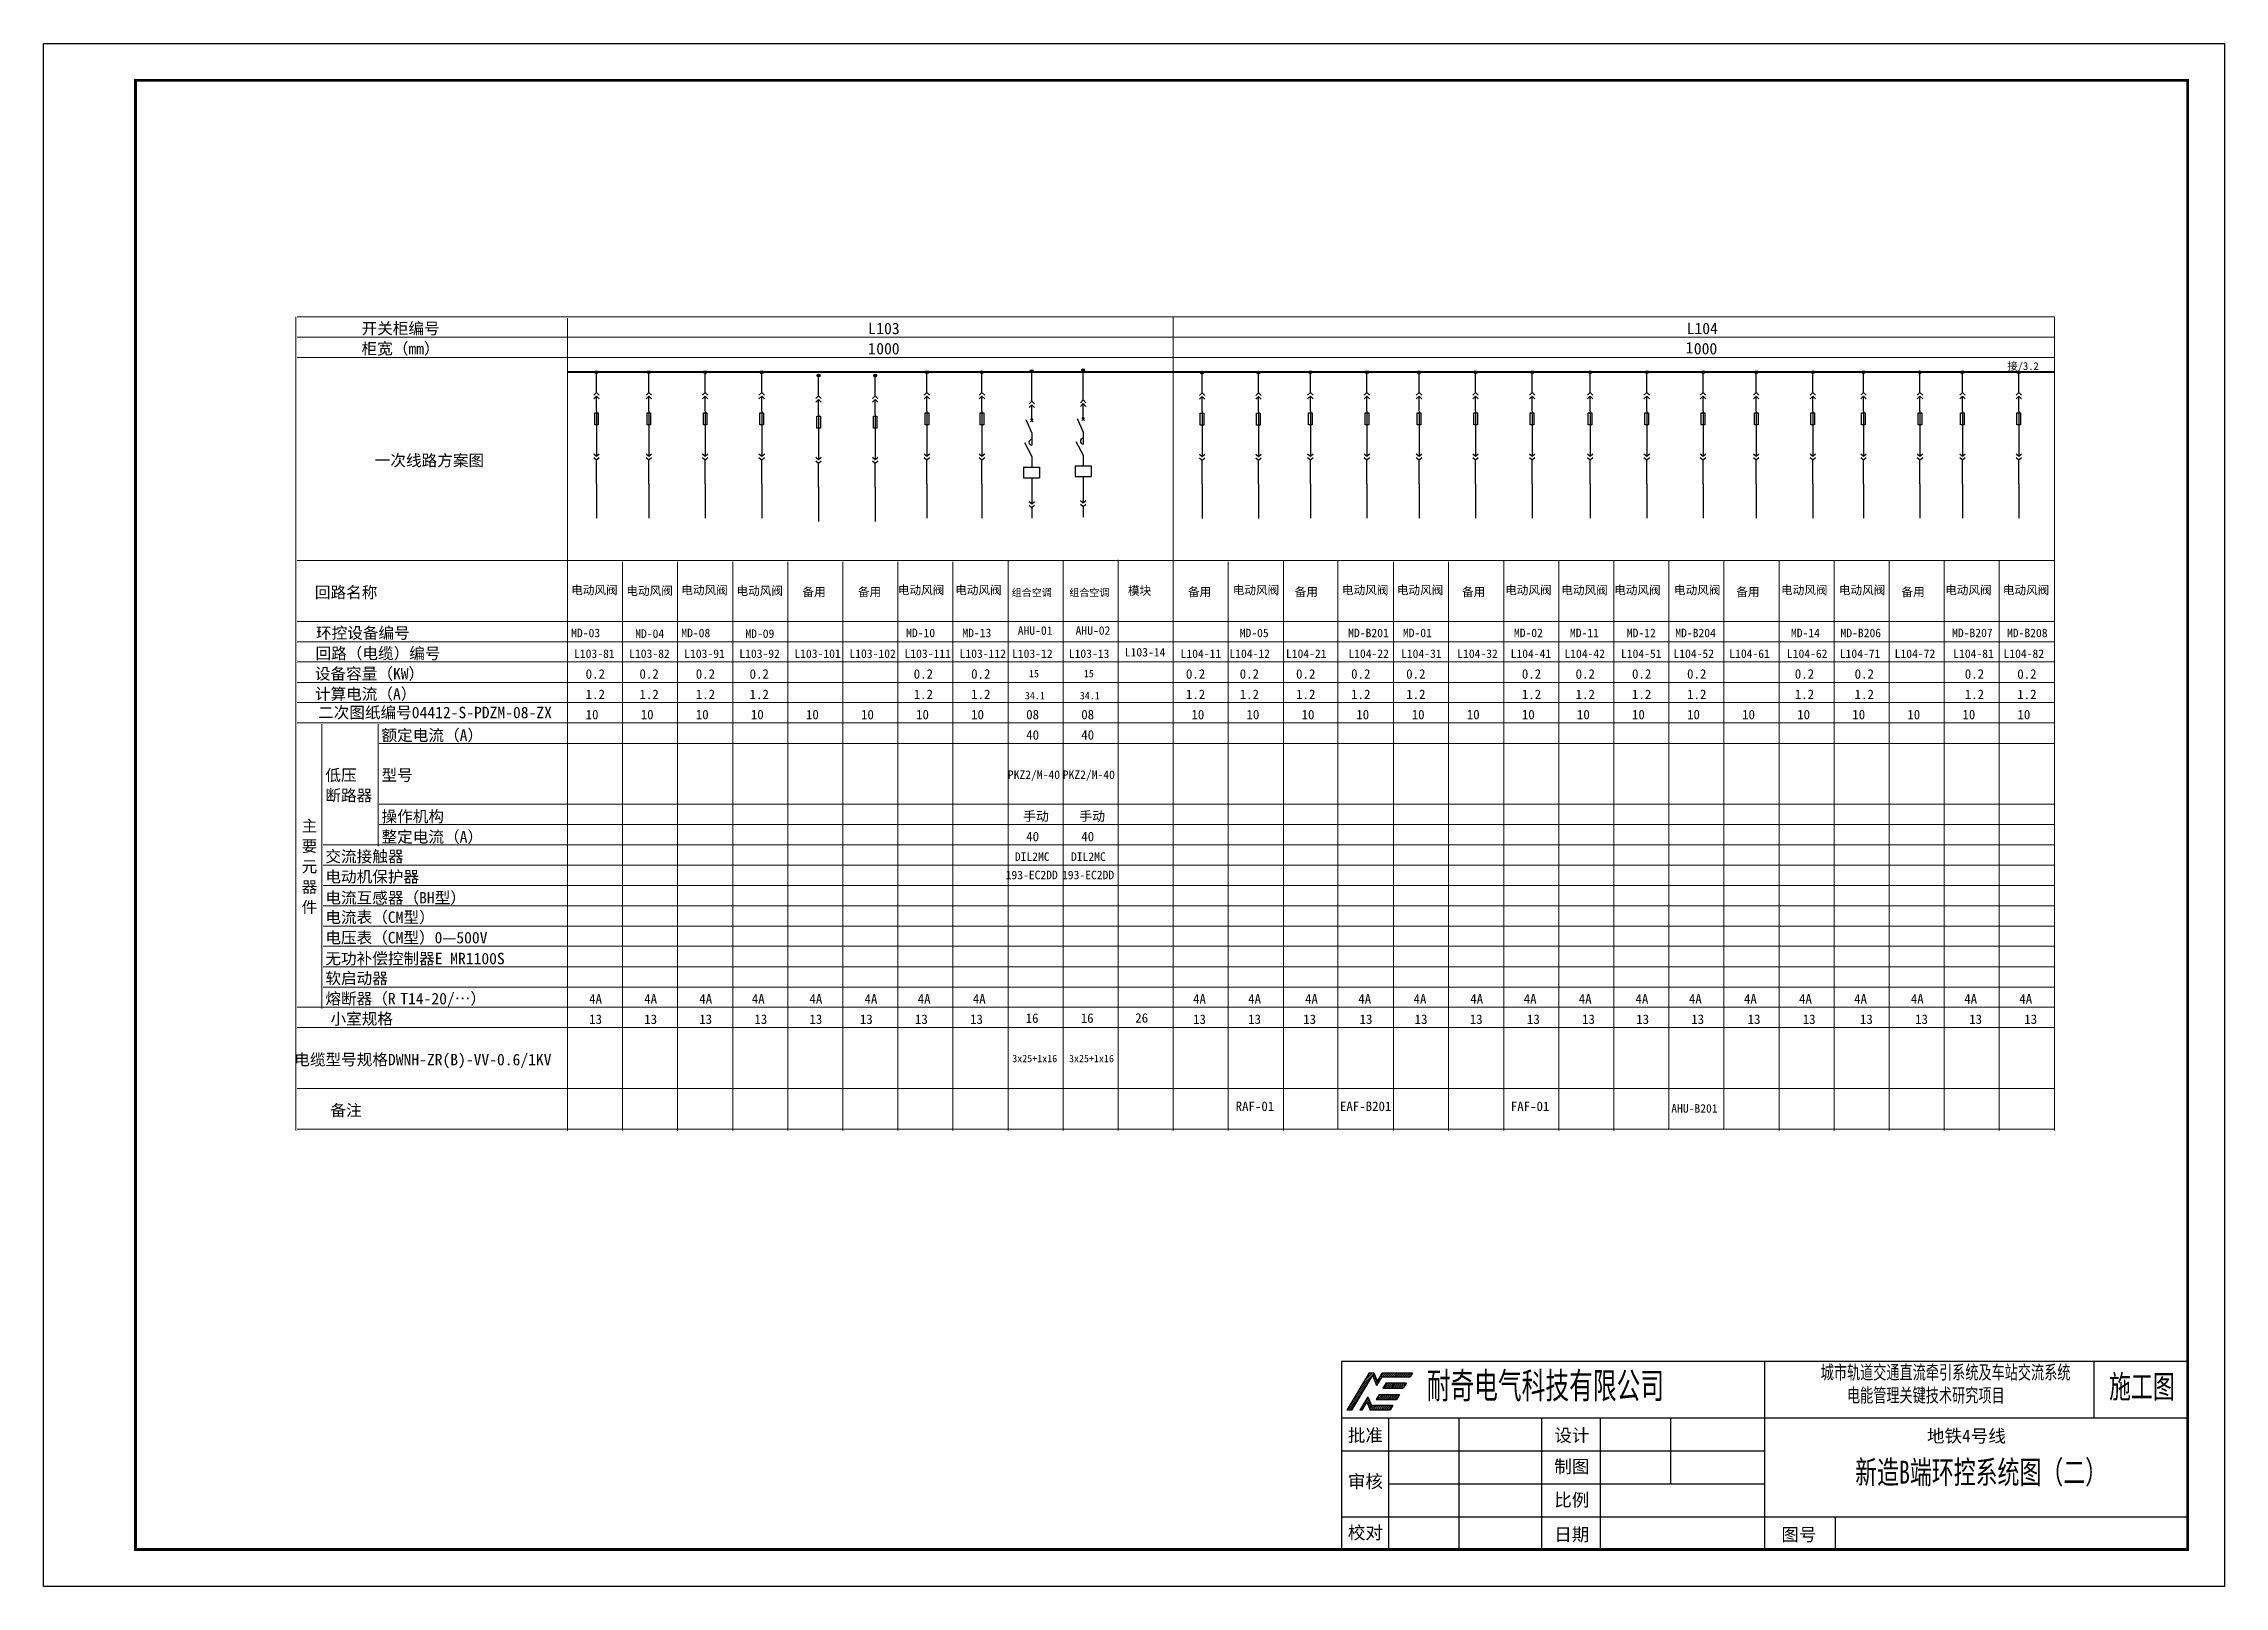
# Model space of a CAD drawing. Extents: x 816817 to 1100687, y -238072 to -224121.
# Drawn here: x 1088807 to 1100687, y -238072 to -229672 of the extents above; entities outside this region: 3.
import ezdxf
from ezdxf.enums import TextEntityAlignment as Align

# ---------------------------------------------------------------- set-up
doc = ezdxf.new("R2010")
doc.units = 0
doc.header["$LTSCALE"] = 100
doc.header["$MEASUREMENT"] = 0
doc.linetypes.add('AUSGEZOGEN', pattern=[0])
doc.linetypes.add('CONTINOUS', pattern=[2.5, 1.25, 0.25, 0.25, 0.25, 0.25, 0.25])
doc.layers.get('0').update_dxf_attribs({"color": 252, "linetype": 'CONTINUOUS'})
for name, color, linetype in [('SINGLELINE', 7, 'CONTINUOUS'), ('图框', 4, 'CONTINUOUS'), ('文字', 7, 'CONTINUOUS'), ('标注 @ 100', 7, 'CONTINUOUS')]:
    doc.layers.add(name, color=color, linetype=linetype)
doc.styles.add('CZ', font='romans.shx', dxfattribs={"width": 0.7, "bigfont": 'hztxt.shx'})
doc.styles.add('HT', font='simhei.ttf')
doc.styles.get("Standard").update_dxf_attribs({"font": 'COMPLEX', "width": 0.666667, "bigfont": 'DXT'})
doc.styles.add('WEN', font='', dxfattribs={"width": 0.7})
doc.styles.add('WMF-宋体1', font='')
doc.styles.get('WEN').set_extended_font_data('SimSun')
doc.styles.get('WMF-宋体1').set_extended_font_data('SimSun')
pattern_1 = [(45, (965297.757, -248823.082), (-26.60573, 26.60573), [])]

# ---------------------------------------------------------------- blocks, each defined once
blk = doc.blocks.new('图框')
at = {"layer": '图框'}
h = blk.add_hatch(dxfattribs=at)
h.set_pattern_fill('ANSI31', color=5, scale=11.850767)
h.set_pattern_definition(pattern_1)
h.paths.add_polyline_path([(1013864, -235026), (1013937, -234905), (1013353, -234905), (1013257, -234665), (1013039, -235026), (1013091, -235026), (1013227, -234800), (1013318, -235026)], flags=17)
h.paths.add_polyline_path([(1012684, -235026), (1012807, -235026), (1013380, -234075), (1013493, -234358), (1013636, -234122), (1014409, -234122), (1014474, -234014), (1013649, -234014), (1013511, -234242), (1013420, -234014), (1013294, -234014)])
h = blk.add_hatch(dxfattribs=at)
h.set_pattern_fill('ANSI31', color=256, scale=11.850767)
h.set_pattern_definition(pattern_1)
h.paths.add_polyline_path([(1014312, -234282), (1013758, -234282), (1013666, -234434), (1014220, -234434)])
h.paths.add_polyline_path([(1014121, -234599), (1013567, -234599), (1013483, -234738), (1014037, -234738)])
h = blk.add_hatch(dxfattribs=at)
h.set_pattern_fill('ANSI31', color=3, scale=11.850767)
h.set_pattern_definition(pattern_1)
h.paths.add_polyline_path([(1013758, -234282), (1013666, -234434), (1014220, -234434), (1014312, -234282)])
h.paths.add_polyline_path([(1013567, -234599), (1013483, -234738), (1014037, -234738), (1014121, -234599)])
for p, q in [((1012536, -233704), (1012536, -238826)), ((1013294, -234014), (1012684, -235026)), ((1013294, -234014), (1013417, -234014)), ((1013420, -234014), (1013511, -234242)), ((1013649, -234014), (1013511, -234242)), ((1013649, -234014), (1014474, -234014)), ((1014474, -234014), (1014409, -234122)), ((1024062, -233704), (1024062, -238826)), ((1033026, -233704), (1033026, -235240)), ((1035587, -238826), (1035587, -233704)), ((1013380, -234075), (1012807, -235026)), ((1013380, -234075), (1013493, -234358)), ((1013567, -234599), (1013483, -234738)), ((1013636, -234122), (1013493, -234358)), ((1013567, -234599), (1014121, -234599)), ((1013636, -234122), (1014409, -234122)), ((1013758, -234282), (1013666, -234434)), ((1013666, -234434), (1014220, -234434)), ((1013758, -234282), (1014312, -234282)), ((1014121, -234599), (1014037, -234738)), ((1014312, -234282), (1014220, -234434)), ((1012807, -235026), (1012684, -235026)), ((1013257, -234665), (1013039, -235026)), ((1013091, -235026), (1013039, -235026)), ((1013227, -234800), (1013091, -235026)), ((1013227, -234800), (1013318, -235026)), ((1013257, -234665), (1013353, -234905)), ((1013864, -235026), (1013318, -235026)), ((1013937, -234905), (1013353, -234905)), ((1013483, -234738), (1014037, -234738)), ((1013937, -234905), (1013864, -235026)), ((1012536, -235240), (1024062, -235240)), ((1013817, -235240), (1013817, -238826)), ((1015737, -235240), (1015737, -238826)), ((1017985, -235240), (1017985, -237033)), ((1019579, -235240), (1019579, -238826)), ((1021500, -235240), (1021500, -237033)), ((1024062, -235240), (1035587, -235240)), ((1012536, -236137), (1024062, -236137)), ((1013817, -237033), (1024062, -237033)), ((1024062, -237033), (1024062, -237033)), ((1012536, -237930), (1024062, -237930)), ((1024062, -237930), (1035587, -237930)), ((1025982, -237930), (1025982, -238826)), ((1012536, -238826), (1035587, -238826))]:
    blk.add_line(p, q, dxfattribs=at)
at = {"layer": '图框', "lineweight": 30}
for p, q in [((1035587, -233704), (1012536, -233704)), ((1012536, -233704), (1012536, -238826))]:
    blk.add_line(p, q, dxfattribs=at)
at = {"layer": '图框', "linetype": 'CONTINOUS'}
for p, q in [((1017985, -237033), (1017985, -238826)), ((1021500, -238826), (1021500, -238826))]:
    blk.add_line(p, q, dxfattribs=at)
at = {"layer": '图框', "color": 0, "ltscale": 0.2, "style": 'HT'}
for s, p in [('批准', (1012711, -235889)), ('设计', (1018334, -235889)), ('地铁4号线', (1028485, -235907)), ('制图', (1018334, -236736)), ('审核', (1012711, -237145)), ('比例', (1018334, -237647)), ('校对', (1012711, -238539)), ('日期', (1018334, -238589)), ('图号', (1024520, -238589))]:
    blk.add_text(s, height=350, dxfattribs=at).set_placement(p)
at = {"layer": '图框', "color": 0, "insert": (1014858, -234002), "char_height": 711.05, "attachment_point": 1}
blk.add_mtext_dynamic_manual_height_columns('{\\fSimSun|b0|i0|c134|p2;耐奇电气科技有限公司}', width=8427.24, gutter_width=12.5, heights=[0], dxfattribs=at)
blk = doc.blocks.new('A$C5E747298')
at = {"color": 7, "lineweight": 0, "style": 'WMF-宋体1'}
blk.add_text('  二次图纸编号04412-S-PDZM-08-ZX', height=3.1179, dxfattribs=at).set_placement((1.42, 1.28))
blk = doc.blocks.new('X2')
at = {"layer": 'SINGLELINE'}
for p, q in [((150.76, 253.71), (151.5, 254.45)), ((150.76, 252.72), (151.5, 253.46)), ((152.24, 253.71), (151.5, 254.45)), ((152.24, 252.72), (151.5, 253.46)), ((150.76, 237.79), (151.5, 237.15)), ((151.5, 237.15), (152.24, 237.79)), ((150.76, 236.8), (151.5, 236.16)), ((151.5, 236.16), (152.24, 236.8)), ((151.5, 229.61), (151.5, 236.3)), ((151.5, 229.61), (151.5, 220.26))]:
    blk.add_line(p, q, dxfattribs=at)
at = {"layer": 'SINGLELINE', "color": 7}
for points in [[(151.5, 254.45), (151.5, 260)], [(151.5, 250.1), (151.5, 253.46)], [(151.5, 249.4), (151.5, 253.46)], [(151.5, 249.4), (151.5, 237.15)]]:
    blk.add_lwpolyline(points, dxfattribs=at)
at = {"layer": 'SINGLELINE'}
blk.add_lwpolyline([(151.01, 248.92), (151.99, 248.92), (151.99, 245.63), (151.01, 245.63)], close=True, dxfattribs=at)
at = {"layer": 'SINGLELINE', "color": 7, "linetype": 'AUSGEZOGEN'}
for radius in [0.396, 0.198]:
    blk.add_circle((151.5, 260), radius, dxfattribs=at)
blk = doc.blocks.new('1231')
at = {"layer": 'SINGLELINE', "linetype": 'Continuous'}
for p, q in [((135.36, 251.06), (136.11, 251.81)), ((135.36, 250.06), (136.11, 250.81)), ((136.86, 251.06), (136.11, 251.81)), ((136.86, 250.06), (136.11, 250.81)), ((133.9, 233.84), (138.26, 233.84)), ((136.11, 236.74), (136.11, 233.84)), ((133.9, 230.93), (138.26, 230.93)), ((135.36, 224.47), (136.11, 223.82)), ((135.36, 223.47), (136.11, 222.82)), ((136.11, 223.82), (136.86, 224.47)), ((136.11, 222.82), (136.86, 223.47)), ((136.11, 222.82), (136.11, 222.78)), ((136.11, 222.82), (136.11, 219.92))]:
    blk.add_line(p, q, dxfattribs=at)
for points in [[(136.11, 251.81), (136.11, 259.92)], [(136.11, 246.71), (136.11, 250.81)], [(136.11, 247.42), (136.11, 250.81)], [(134.48, 246.79), (136.11, 243.04)], [(136.48, 246.94), (135.73, 246.19)], [(135.73, 246.94), (136.48, 246.19)], [(134.11, 240.49), (136.11, 236.74)], [(136.11, 243.04), (136.11, 239.8)], [(133.9, 233.84), (133.9, 230.93)], [(138.26, 233.84), (138.26, 230.93)], [(136.11, 230.93), (136.11, 223.82)]]:
    blk.add_lwpolyline(points, dxfattribs=at)
for radius in [0.4, 0.2]:
    blk.add_circle((136.11, 259.92), radius, dxfattribs=at)
blk.add_arc((136.11, 240.57), 0.768, 90, 270, dxfattribs=at)
blk.add_point((136.11, 259.92), dxfattribs=at)
blk = doc.blocks.new('A$C5FC3416F')
blk.add_blockref('1231', (-133.9, -219.92))

msp = doc.modelspace()

# ---------------------------------------------------------------- linework, layer by layer
at = {"color": 7, "lineweight": 0}
for points in [[(1090181, -231160), (1090181, -235590)], [(1090189, -231160), (1099761, -231160)], [(1091661, -231167), (1091661, -235590)], [(1099761, -231160), (1099761, -235590)], [(1090189, -231270), (1099761, -231270)], [(1090189, -231381), (1099761, -231381)], [(1090189, -232486), (1099761, -232486)], [(1094061, -232490), (1094061, -235586)], [(1094361, -232490), (1094361, -235586)], [(1094661, -232483), (1094661, -235579)], [(1095858, -232486), (1095858, -235584)], [(1096761, -232486), (1096761, -235590)], [(1097061, -232486), (1097061, -235590)], [(1097361, -232486), (1097361, -235590)], [(1097661, -232486), (1097661, -235583)], [(1097961, -232486), (1097961, -235583)], [(1098261, -232486), (1098261, -235590)], [(1098561, -232486), (1098561, -235590)], [(1098861, -232486), (1098861, -235590)], [(1099161, -232486), (1099161, -235590)], [(1099461, -232486), (1099461, -235590)], [(1091961, -232494), (1091961, -235590)], [(1092261, -232494), (1092261, -235590)], [(1092561, -232494), (1092561, -235590)], [(1092861, -232494), (1092861, -235590)], [(1093161, -232494), (1093161, -235590)], [(1093461, -232494), (1093461, -235590)], [(1093761, -232494), (1093761, -235590)], [(1094961, -232494), (1094961, -235590)], [(1095261, -232494), (1095261, -235590)], [(1096161, -232494), (1096161, -235590)], [(1096461, -232494), (1096461, -235590)], [(1090189, -232818), (1099761, -232818)], [(1090189, -232929), (1099761, -232929)], [(1090189, -233039), (1099761, -233039)], [(1090189, -233150), (1099761, -233150)], [(1090189, -233260), (1099761, -233260)], [(1090189, -233371), (1099761, -233371)], [(1090323, -233378), (1090323, -234926)], [(1090629, -233378), (1090629, -234042)], [(1090636, -233482), (1099761, -233482)], [(1090636, -233813), (1099761, -233813)], [(1090330, -234035), (1099761, -234035)], [(1090636, -233924), (1099761, -233924)], [(1090330, -234145), (1099761, -234145)], [(1090330, -234256), (1099761, -234256)], [(1090330, -234366), (1099761, -234366)], [(1090330, -234477), (1099761, -234477)], [(1090330, -234587), (1099761, -234587)], [(1090330, -234698), (1099761, -234698)], [(1090330, -234809), (1099761, -234809)], [(1090189, -234919), (1099761, -234919)], [(1090189, -235030), (1099761, -235030)], [(1094061, -235037), (1094061, -235590)], [(1094361, -235037), (1094361, -235590)], [(1094661, -235037), (1094661, -235590)], [(1090189, -235361), (1099761, -235361)], [(1090189, -235583), (1099761, -235583)]]:
    msp.add_lwpolyline(points, dxfattribs=at)
at = {"color": 1, "lineweight": 0}
msp.add_lwpolyline([(1094961, -231160), (1094961, -235590)], dxfattribs=at)
at = {"lineweight": 0}
msp.add_lwpolyline([(1095561, -232486), (1095561, -235590)], dxfattribs=at)
at = {"layer": 'SINGLELINE', "const_width": 10}
for points in [[(1091661, -231460), (1091811, -231460)], [(1091811, -231460), (1091961, -231460)], [(1091961, -231460), (1092111, -231460)], [(1092111, -231460), (1092261, -231460)], [(1092261, -231460), (1092411, -231460)], [(1092411, -231460), (1092561, -231460)], [(1092561, -231460), (1092711, -231460)], [(1092711, -231460), (1092861, -231460)], [(1092861, -231460), (1093011, -231460)], [(1093011, -231460), (1093161, -231460)], [(1093161, -231460), (1093311, -231460)], [(1093311, -231460), (1093461, -231460)], [(1093461, -231460), (1093611, -231460)], [(1093611, -231460), (1093761, -231460)], [(1093611, -231460), (1093761, -231460)], [(1093761, -231460), (1093911, -231460)], [(1093761, -231460), (1093911, -231460)], [(1093911, -231460), (1094061, -231460)], [(1093911, -231460), (1094061, -231460)], [(1094061, -231460), (1094211, -231460)], [(1094061, -231460), (1094211, -231460)], [(1094211, -231460), (1094361, -231460)], [(1094211, -231460), (1094361, -231460)], [(1094361, -231460), (1094511, -231460)], [(1094361, -231460), (1094511, -231460)], [(1094491, -231460), (1094641, -231460)], [(1094511, -231460), (1094661, -231460)], [(1094511, -231460), (1094661, -231460)], [(1094641, -231460), (1094791, -231460)], [(1094661, -231460), (1094811, -231460)], [(1094661, -231460), (1094811, -231460)], [(1094791, -231460), (1094941, -231460)], [(1094941, -231460), (1095091, -231460)], [(1095070, -231460), (1095220, -231460)], [(1095220, -231460), (1095370, -231460)], [(1095370, -231460), (1095520, -231460)], [(1095520, -231460), (1095670, -231460)], [(1095670, -231460), (1095820, -231460)], [(1095711, -231460), (1095861, -231460)], [(1095861, -231460), (1096011, -231460)], [(1096011, -231460), (1096161, -231460)], [(1096011, -231460), (1096161, -231460)], [(1096161, -231460), (1096311, -231460)], [(1096161, -231460), (1096311, -231460)], [(1096311, -231460), (1096461, -231460)], [(1096311, -231460), (1096461, -231460)], [(1096461, -231460), (1096611, -231460)], [(1096461, -231460), (1096611, -231460)], [(1096611, -231460), (1099761, -231460)]]:
    msp.add_lwpolyline(points, dxfattribs=at)
at = {"layer": '图框'}
msp.add_lwpolyline([(1088807, -229672), (1100687, -229672), (1100687, -238072), (1088807, -238072)], close=True, dxfattribs=at)
at = {"layer": '图框', "const_width": 16}
msp.add_lwpolyline([(1089307, -229872), (1100487, -229872), (1100487, -237872), (1089307, -237872)], close=True, dxfattribs=at)

# ---------------------------------------------------------------- block references
at = {"xscale": 20, "yscale": 20, "zscale": 20}
for name, p in [('A$C5FC3416F', (1094146, -232256)), ('A$C5FC3416F', (1094426, -232250)), ('A$C5E747298', (1090189, -233371))]:
    msp.add_blockref(name, p, dxfattribs=at)
at = {"layer": 'SINGLELINE', "xscale": 20, "yscale": 20, "zscale": 20}
for p in [(1088789, -236661), (1089074, -236661), (1089381, -236661), (1089689, -236661), (1089999, -236679), (1090307, -236679), (1090589, -236661), (1090889, -236661), (1092088, -236663), (1092395, -236663), (1092678, -236661), (1092986, -236661), (1093270, -236661), (1093578, -236661), (1093886, -236661), (1094202, -236661), (1094510, -236661), (1094817, -236661), (1095107, -236661), (1095415, -236661), (1095691, -236661), (1095999, -236661), (1096230, -236661), (1096537, -236661)]:
    msp.add_blockref('X2', p, dxfattribs=at)
at = {"layer": '图框', "color": 0, "linetype": 'CONTINOUS', "xscale": 0.1999999999534339, "yscale": 0.1999999999970896, "zscale": 0.2}
msp.add_blockref('图框', (893370, -190107), dxfattribs=at)

# ---------------------------------------------------------------- texts
at = {"style": 'CZ', "width": 0.7}
for s, p in [('结构', (817259, -224664)), ('统', (817963, -225734)), ('结构', (817259, -233164))]:
    msp.add_text(s, height=400, rotation=90, dxfattribs=at).set_placement(p)
at = {"color": 7, "lineweight": 0, "style": 'WMF-宋体1'}
for s, height, p in [('        开关柜编号', 62.36, (1090200, -231254)), ('        柜宽（mm）', 62.36, (1090200, -231364)), ('L', 62.4, (1093298, -231254)), ('000', 62.4, (1093343, -231364)), ('103', 62.4, (1093343, -231254)), ('1', 62.4, (1097752, -231359)), ('L104', 62.4, (1097758, -231254)), ('000', 62.4, (1097797, -231364)), ('1', 62.4, (1093298, -231364)), ('接/3.2', 42.1, (1099504, -231449)), ('一次线路方案图', 62.4, (1090611, -231973)), ('  回路名称', 62.4, (1090200, -232691)), ('电动风阀', 46.4, (1091681, -232671)), ('电动风阀', 46.4, (1091982, -232675)), ('电动风阀', 46.4, (1092281, -232671)), ('电动风阀', 46.4, (1092582, -232675)), ('备用', 46.4, (1092941, -232681)), ('备用', 46.4, (1093243, -232681)), ('电动风阀', 46.4, (1093461, -232671)), ('电动风阀', 46.4, (1093773, -232671)), ('组合空调', 40, (1094081, -232681)), ('组合空调', 40, (1094395, -232681)), ('模块', 46.4, (1094714, -232674)), ('备用', 46.4, (1095041, -232681)), ('电动风阀', 46.4, (1095285, -232671)), ('备用', 46.4, (1095622, -232681)), ('电动风阀', 46.4, (1095880, -232671)), ('电动风阀', 46.4, (1096179, -232671)), ('备用', 46.4, (1096534, -232681)), ('电动风阀', 46.4, (1096769, -232671)), ('电动风阀', 46.4, (1097075, -232671)), ('电动风阀', 46.4, (1097363, -232671)), ('电动风阀', 46.4, (1097689, -232671)), ('备用', 46.4, (1098028, -232681)), ('电动风阀', 46.4, (1098272, -232671)), ('电动风阀', 46.4, (1098587, -232671)), ('备用', 46.4, (1098928, -232681)), ('电动风阀', 46.4, (1099166, -232671)), ('电动风阀', 46.4, (1099480, -232671)), ('环控设备编号', 62.4, (1090291, -232912)), ('AHU-01', 46.4, (1094114, -232891)), ('AHU-02', 46.4, (1094429, -232891)), (' 回路（电缆）编号', 62.4, (1090246, -233023)), ('MD-03', 46.4, (1091681, -232904)), ('MD-04', 46.4, (1092030, -232908)), ('MD-08', 46.4, (1092281, -232904)), ('MD-09', 46.4, (1092630, -232908)), ('MD-10', 46.4, (1093506, -232904)), ('MD-13', 46.4, (1093812, -232904)), ('L103-14', 46.4, (1094697, -233009)), ('MD-05', 46.4, (1095323, -232904)), ('MD-B201', 46.4, (1095914, -232904)), ('MD-01', 46.4, (1096212, -232904)), ('MD-02', 46.4, (1096817, -232904)), ('MD-11', 46.4, (1097122, -232904)), ('MD-12', 46.4, (1097432, -232904)), ('MD-B204', 46.4, (1097696, -232904)), ('MD-14', 46.4, (1098326, -232904)), ('MD-B206', 46.4, (1098596, -232904)), ('MD-B207', 46.4, (1099204, -232904)), ('MD-B208', 46.4, (1099503, -232904)), ('  设备容量（KW）', 62.4, (1090200, -233134)), ('L103-81', 46.4, (1091697, -233017)), ('0.2', 51.5, (1091760, -233130)), ('L103-82', 46.4, (1091997, -233017)), ('0.2', 51.5, (1092053, -233130)), ('L103-91', 46.4, (1092297, -233017)), ('0.2', 51.5, (1092360, -233130)), ('L103-92', 46.4, (1092597, -233017)), ('0.2', 51.5, (1092653, -233130)), ('L103-101', 46.4, (1092897, -233017)), ('L103-102', 46.4, (1093197, -233017)), ('L103-111', 46.4, (1093497, -233017)), ('0.2', 51.5, (1093547, -233130)), ('L103-112', 46.4, (1093797, -233017)), ('0.2', 51.5, (1093860, -233130)), ('L103-12', 46.4, (1094083, -233017)), ('15', 40, (1094175, -233122)), ('L103-13', 46.4, (1094392, -233017)), ('15', 40, (1094474, -233122)), ('L104-11', 46.4, (1095001, -233017)), ('0.2', 51.5, (1095030, -233130)), ('L104-12', 46.4, (1095267, -233017)), ('0.2', 51.5, (1095323, -233130)), ('L104-21', 46.4, (1095575, -233017)), ('0.2', 51.5, (1095630, -233130)), ('L104-22', 46.4, (1095915, -233017)), ('0.2', 51.5, (1095930, -233130)), ('L104-31', 46.4, (1096202, -233017)), ('0.2', 51.5, (1096230, -233130)), ('L104-32', 46.4, (1096508, -233017)), ('L104-41', 46.4, (1096799, -233017)), ('0.2', 51.5, (1096860, -233130)), ('L104-42', 46.4, (1097092, -233017)), ('0.2', 51.5, (1097153, -233130)), ('L104-51', 46.4, (1097400, -233017)), ('0.2', 51.5, (1097460, -233130)), ('L104-52', 46.4, (1097686, -233017)), ('0.2', 51.5, (1097760, -233130)), ('L104-61', 46.4, (1097990, -233017)), ('L104-62', 46.4, (1098304, -233017)), ('0.2', 51.5, (1098347, -233130)), ('L104-71', 46.4, (1098592, -233017)), ('0.2', 51.5, (1098673, -233130)), ('L104-72', 46.4, (1098891, -233017)), ('L104-81', 46.4, (1099210, -233017)), ('0.2', 51.5, (1099273, -233130)), ('L104-82', 46.4, (1099484, -233017)), ('0.2', 51.5, (1099559, -233130)), ('  计算电流（A）', 62.4, (1090200, -233244)), ('1.2', 51.5, (1091760, -233241)), ('1.2', 51.5, (1092053, -233241)), ('1.2', 51.5, (1092360, -233241)), ('1.2', 51.5, (1092653, -233241)), ('1.2', 51.5, (1093547, -233241)), ('1.2', 51.5, (1093860, -233241)), ('34.1', 40, (1094153, -233242)), ('34.1', 40, (1094452, -233242)), ('1.2', 51.5, (1095030, -233241)), ('1.2', 51.5, (1095323, -233241)), ('1.2', 51.5, (1095630, -233241)), ('1.2', 51.5, (1095930, -233241)), ('1.2', 51.5, (1096230, -233241)), ('1.2', 51.5, (1096860, -233241)), ('1.2', 51.5, (1097153, -233241)), ('1.2', 51.5, (1097460, -233241)), ('1.2', 51.5, (1097760, -233241)), ('1.2', 51.5, (1098347, -233241)), ('1.2', 51.5, (1098673, -233241)), ('1.2', 51.5, (1099273, -233241)), ('1.2', 51.5, (1099559, -233241)), ('10', 51.5, (1091760, -233351)), ('10', 51.5, (1092060, -233351)), ('10', 51.5, (1092360, -233351)), ('10', 51.5, (1092660, -233351)), ('10', 51.5, (1092960, -233351)), ('10', 51.5, (1093260, -233351)), ('10', 51.5, (1093560, -233351)), ('10', 51.5, (1093860, -233351)), ('08', 51.5, (1094160, -233351)), ('08', 51.5, (1094460, -233351)), ('10', 51.5, (1095060, -233351)), ('10', 51.5, (1095360, -233351)), ('10', 51.5, (1095660, -233351)), ('10', 51.5, (1095958, -233351)), ('10', 51.5, (1096260, -233351)), ('10', 51.5, (1096560, -233351)), ('10', 51.5, (1096860, -233351)), ('10', 51.5, (1097160, -233351)), ('10', 51.5, (1097460, -233351)), ('10', 51.5, (1097760, -233351)), ('10', 51.5, (1098060, -233351)), ('10', 51.5, (1098360, -233351)), ('10', 51.5, (1098660, -233351)), ('10', 51.5, (1098960, -233351)), ('10', 51.5, (1099260, -233351)), ('10', 51.5, (1099560, -233351)), ('额定电流（A）', 62.4, (1090648, -233469)), ('40', 51.5, (1094160, -233462)), ('40', 51.5, (1094460, -233462)), ('低压', 62.4, (1090342, -233686)), ('型号', 62.4, (1090648, -233686)), ('PKZ2/M-40', 46.4, (1094060, -233676)), ('PKZ2/M-40', 46.4, (1094359, -233676)), ('断路器', 62.4, (1090342, -233797)), ('主', 62.4, (1090213, -233963)), ('操作机构', 62.4, (1090648, -233911)), ('手动', 51.5, (1094143, -233904)), ('手动', 51.5, (1094449, -233904)), ('要', 62.4, (1090213, -234073)), ('整定电流（A）', 62.4, (1090648, -234022)), ('40', 51.5, (1094160, -234015)), ('40', 51.5, (1094460, -234015)), ('元', 62.4, (1090213, -234184)), ('交流接触器', 62.4, (1090342, -234129)), ('DIL2MC', 46.4, (1094098, -234122)), ('DIL2MC', 46.4, (1094404, -234122)), ('器', 62.4, (1090213, -234295)), ('电动机保护器', 62.4, (1090342, -234239)), ('193-EC2DD', 46.4, (1094048, -234222)), ('193-EC2DD', 46.4, (1094355, -234222)), ('件', 62.4, (1090213, -234405)), ('电流互感器（BH型）', 62.4, (1090342, -234354)), ('电流表（CM型）', 62.4, (1090342, -234460)), ('电压表（CM型）0—500V', 62.36, (1090342, -234571)), ('无功补偿控制器E', 62.4, (1090342, -234685)), ('MR1100S', 62.4, (1091022, -234685)), ('软启动器', 62.4, (1090342, -234792)), ('熔断器（R', 62.4, (1090342, -234903)), ('T14-20/…）', 62.4, (1090750, -234903)), ('4A', 51.5, (1091779, -234899)), ('4A', 51.5, (1092079, -234899)), ('4A', 51.5, (1092379, -234899)), ('4A', 51.5, (1092665, -234899)), ('4A', 51.5, (1092979, -234899)), ('4A', 51.5, (1093279, -234899)), ('4A', 51.5, (1093569, -234899)), ('4A', 51.5, (1093869, -234899)), ('4A', 51.5, (1095069, -234899)), ('4A', 51.5, (1095369, -234899)), ('4A', 51.5, (1095679, -234899)), ('4A', 51.5, (1095969, -234899)), ('4A', 51.5, (1096270, -234899)), ('4A', 51.5, (1096579, -234899)), ('4A', 51.5, (1096870, -234899)), ('4A', 51.5, (1097170, -234899)), ('4A', 51.5, (1097479, -234899)), ('4A', 51.5, (1097770, -234899)), ('4A', 51.5, (1098070, -234899)), ('4A', 51.5, (1098370, -234899)), ('4A', 51.5, (1098670, -234899)), ('4A', 51.5, (1098979, -234899)), ('4A', 51.5, (1099270, -234899)), ('4A', 51.5, (1099570, -234899)), ('    小室规格', 62.4, (1090200, -235013)), ('13', 51.5, (1091779, -235010)), ('13', 51.5, (1092079, -235010)), ('13', 51.5, (1092379, -235010)), ('13', 51.5, (1092679, -235010)), ('13', 51.5, (1092979, -235010)), ('13', 51.5, (1093254, -235010)), ('13', 51.5, (1093554, -235010)), ('13', 51.5, (1093854, -235010)), ('16', 51.5, (1094157, -235004)), ('16', 51.5, (1094457, -235004)), ('26', 51.5, (1094754, -235003)), ('13', 51.5, (1095069, -235010)), ('13', 51.5, (1095369, -235010)), ('13', 51.5, (1095669, -235010)), ('13', 51.5, (1095976, -235010)), ('13', 51.5, (1096276, -235010)), ('13', 51.5, (1096576, -235010)), ('13', 51.5, (1096888, -235010)), ('13', 51.5, (1097188, -235010)), ('13', 51.5, (1097483, -235010)), ('13', 51.5, (1097783, -235010)), ('13', 51.5, (1098090, -235010)), ('13', 51.5, (1098390, -235010)), ('13', 51.5, (1098702, -235010)), ('13', 51.5, (1099002, -235010)), ('13', 51.5, (1099297, -235010)), ('13', 51.5, (1099597, -235010)), ('    电缆型号规格DWNH-ZR(B)-VV-0.6/1KV', 62.36, (1090003, -235235)), ('    备注', 62.4, (1090200, -235511)), ('RAF-01', 51.5, (1095301, -235484)), ('EAF-B201', 51.5, (1095869, -235484)), ('FAF-01', 51.5, (1096800, -235484)), ('AHU-B201', 46.4, (1097674, -235493))]:
    msp.add_text(s, height=height, dxfattribs=at).set_placement(p)
at = {"color": 1, "lineweight": 0, "style": 'WMF-宋体1'}
for p in [(1094084, -235218), (1094393, -235218)]:
    msp.add_text('3x25+1x16', height=40, dxfattribs=at).set_placement(p)
at = {"layer": '文字', "color": 7, "ltscale": 0.2, "style": 'WEN', "width": 0.7}
for s, p in [('施工图', (1100238, -237047)), ('新造B端环控系统图（二）', (1099362, -237513))]:
    msp.add_text(s, height=125, dxfattribs=at).set_placement(p, align=Align.CENTER)
at = {"layer": '标注 @ 100', "linetype": 'CONTINOUS', "insert": (1098488, -236869), "char_height": 75, "attachment_point": 1, "style": 'WEN'}
msp.add_mtext_dynamic_manual_height_columns('城市轨道交通直流牵引系统及车站交流系统\\P    电能管理关键技术研究项目', width=3585.75, gutter_width=25, heights=[0], dxfattribs=at)

doc.saveas('drawing.dxf')
